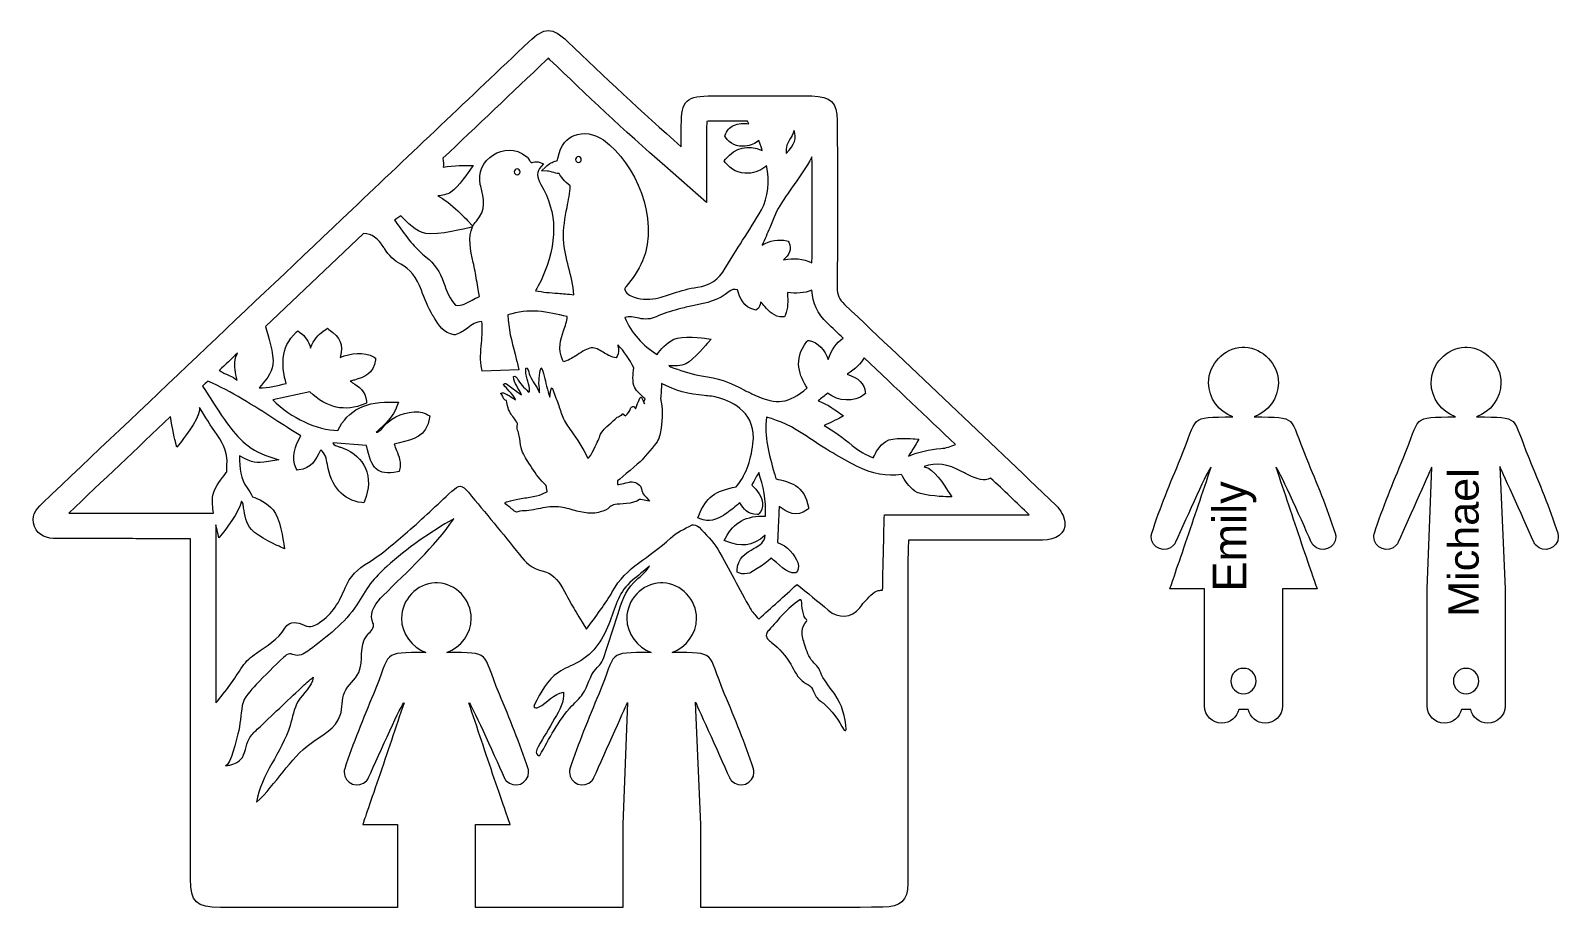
# Model space of a CAD drawing. Header units: millimetres. Extents: x 15 to 538, y -193 to -18.
# Drawn here: x 236.6 to 538, y -193.2 to -20.4 of the extents above; entities that cross this region are included whole.
import ezdxf

# ---------------------------------------------------------------- set-up
doc = ezdxf.new("R2010")
doc.units = ezdxf.units.MM
doc.header["$MEASUREMENT"] = 0
for name, color, linetype in [('engraving', 7, 'Continuous'), ('Layer 2', 7, 'Continuous'), ('Layer 3', 7, 'Continuous')]:
    doc.layers.add(name, color=color, linetype=linetype)

msp = doc.modelspace()

# ---------------------------------------------------------------- linework, layer by layer
at = {"layer": 'Layer 2', "lineweight": 0}
for points, knots in [([(440.61, -117.35), (440.5, -116.17), (439.75, -114.82), (438.85, -113.96), (424.99, -100.71), (411.07, -87.52), (397.12, -74.36), (396.1, -73.39), (395.68, -72.44), (395.69, -71.07), (395.74, -60.08), (395.72, -49.08), (395.7, -38.09), (395.7, -34.6), (394.34, -33.27), (390.7, -33.26), (387.33, -33.24), (383.95, -33.24), (380.58, -33.24), (377.96, -33.24), (375.33, -33.24), (372.71, -33.24), (372.21, -33.24), (371.71, -33.24), (371.22, -33.24), (371.21, -33.24), (371.2, -33.24), (371.2, -33.24), (365.84, -33.24), (364.95, -34.08), (364.93, -39.11), (364.93, -40.49), (364.93, -41.87), (364.93, -43.25), (357.06, -36.39), (349.75, -29.46), (342.47, -22.5), (340.98, -21.08), (339.85, -20.36), (338.71, -20.36), (337.56, -20.36), (336.4, -21.09), (334.86, -22.56), (323.25, -33.58), (311.62, -44.59), (300, -55.61), (279.61, -74.93), (259.23, -94.26), (238.84, -113.59), (237.51, -114.85), (236.55, -116.21), (237.33, -118.1), (238.13, -120.04), (239.78, -120.5), (241.76, -120.5), (241.78, -120.5), (241.8, -120.5), (241.82, -120.5), (242.77, -120.5), (243.73, -120.49), (244.68, -120.49), (248.3, -120.49), (251.92, -120.52), (255.54, -120.52), (257.13, -120.53), (258.72, -120.53), (260.32, -120.53), (262.85, -120.53), (265.43, -120.53), (268.1, -120.53), (268.1, -121.5), (268.1, -122.12), (268.1, -122.74), (268.11, -144.35), (268.11, -165.97), (268.12, -187.58), (268.12, -192.22), (269.17, -193.21), (274.05, -193.21), (285.68, -193.21), (297.3, -193.21), (308.93, -193.22), (308.93, -193.22), (308.93, -176.85), (308.93, -176.85), (308.93, -176.85), (302.09, -176.85), (302.09, -176.85), (302.09, -176.85), (303.43, -172.94), (305.21, -167.8), (306.9, -162.78), (308.57, -157.83), (310.23, -152.88), (309.85, -152.8), (305.43, -162.75), (303.24, -167.64), (303.14, -167.86), (303, -168.07), (302.84, -168.25), (301.35, -169.95), (298.39, -168.83), (298.42, -166.57), (298.42, -166.33), (298.46, -166.09), (298.53, -165.87), (300.16, -160.88), (302.18, -156.01), (304.2, -151.15), (307.78, -142.57), (305.58, -143.09), (314.54, -142.94), (311.8, -141.98), (309.73, -139.29), (309.73, -136.23), (309.73, -132.55), (312.77, -129.4), (316.37, -129.22), (316.37, -129.22), (316.37, -129.21), (316.37, -129.21), (316.38, -129.21), (316.39, -129.21), (316.41, -129.21), (316.48, -129.2), (316.55, -129.21), (316.62, -129.21), (316.69, -129.21), (316.76, -129.2), (316.83, -129.21), (316.84, -129.21), (316.85, -129.21), (316.86, -129.21), (316.86, -129.21), (316.86, -129.22), (316.86, -129.22), (320.47, -129.4), (323.5, -132.55), (323.5, -136.23), (323.5, -139.29), (321.44, -141.98), (318.69, -142.94), (327.66, -143.09), (325.46, -142.57), (329.03, -151.15), (331.06, -156.01), (333.07, -160.88), (334.7, -165.87), (334.78, -166.09), (334.81, -166.33), (334.81, -166.57), (334.84, -168.83), (331.89, -169.95), (330.4, -168.25), (330.23, -168.07), (330.09, -167.86), (330, -167.64), (327.81, -162.75), (323.38, -152.8), (323, -152.88), (324.67, -157.83), (326.33, -162.78), (328.03, -167.8), (329.81, -172.94), (331.15, -176.85), (331.15, -176.85), (331.15, -176.85), (324.31, -176.85), (324.31, -176.85), (324.31, -176.85), (324.31, -193.22), (324.31, -193.22), (334, -193.22), (343.68, -193.22), (353.37, -193.22), (353.37, -193.22), (353.37, -176.85), (353.37, -176.85), (353.37, -176.85), (354.3, -152.84), (354.3, -152.84), (354.3, -152.84), (349.87, -162.75), (347.68, -167.64), (347.59, -167.86), (347.45, -168.07), (347.28, -168.25), (345.79, -169.95), (342.84, -168.83), (342.87, -166.57), (342.87, -166.33), (342.9, -166.09), (342.97, -165.87), (344.61, -160.88), (346.62, -156.01), (348.65, -151.15), (352.22, -142.57), (350.02, -143.09), (358.99, -142.94), (356.24, -141.98), (354.18, -139.29), (354.18, -136.23), (354.18, -132.55), (357.21, -129.4), (360.82, -129.22), (360.82, -129.22), (360.81, -129.21), (360.81, -129.21), (360.83, -129.21), (360.84, -129.21), (360.85, -129.21), (360.92, -129.2), (360.99, -129.21), (361.06, -129.21), (361.13, -129.21), (361.2, -129.2), (361.27, -129.21), (361.29, -129.21), (361.3, -129.21), (361.31, -129.21), (361.31, -129.21), (361.31, -129.22), (361.31, -129.22), (364.91, -129.4), (367.95, -132.55), (367.95, -136.23), (367.95, -139.29), (365.88, -141.98), (363.14, -142.94), (372.1, -143.09), (369.9, -142.57), (373.48, -151.15), (375.5, -156.01), (377.52, -160.88), (379.15, -165.87), (379.22, -166.09), (379.26, -166.33), (379.26, -166.57), (379.29, -168.83), (376.33, -169.95), (374.84, -168.25), (374.68, -168.07), (374.54, -167.86), (374.44, -167.64), (372.25, -162.75), (367.72, -152.74), (367.72, -152.74), (367.72, -152.74), (368.75, -176.85), (368.75, -176.85), (368.75, -176.85), (368.75, -193.22), (368.75, -193.22), (380.73, -193.22), (392.71, -193.22), (404.69, -193.2), (408.22, -193.2), (409.58, -191.89), (409.63, -188.53), (409.64, -187.96), (409.63, -187.4), (409.63, -186.83), (409.63, -165.53), (409.64, -144.24), (409.65, -122.94), (409.65, -122.28), (409.71, -121.61), (409.75, -120.82), (410.32, -120.82), (410.82, -120.82), (411.29, -120.82), (411.57, -120.82), (411.84, -120.82), (412.11, -120.82), (417.8, -120.82), (423.49, -120.84), (429.19, -120.84), (431.51, -120.84), (433.84, -120.83), (436.17, -120.83), (438.92, -120.82), (440.82, -119.47), (440.61, -117.35)], [0, 0, 0, 0, 1, 1, 1, 2, 2, 2, 3, 3, 3, 4, 4, 4, 5, 5, 5, 6, 6, 6, 7, 7, 7, 8, 8, 8, 9, 9, 9, 10, 10, 10, 11, 11, 11, 12, 12, 12, 13, 13, 13, 14, 14, 14, 15, 15, 15, 16, 16, 16, 17, 17, 17, 18, 18, 18, 19, 19, 19, 20, 20, 20, 21, 21, 21, 22, 22, 22, 23, 23, 23, 24, 24, 24, 25, 25, 25, 26, 26, 26, 27, 27, 27, 28, 28, 28, 29, 29, 29, 30, 30, 30, 31, 31, 31, 32, 32, 32, 33, 33, 33, 34, 34, 34, 35, 35, 35, 36, 36, 36, 37, 37, 37, 38, 38, 38, 39, 39, 39, 40, 40, 40, 41, 41, 41, 42, 42, 42, 43, 43, 43, 44, 44, 44, 45, 45, 45, 46, 46, 46, 47, 47, 47, 48, 48, 48, 49, 49, 49, 50, 50, 50, 51, 51, 51, 52, 52, 52, 53, 53, 53, 54, 54, 54, 55, 55, 55, 56, 56, 56, 57, 57, 57, 58, 58, 58, 59, 59, 59, 60, 60, 60, 61, 61, 61, 62, 62, 62, 63, 63, 63, 64, 64, 64, 65, 65, 65, 66, 66, 66, 67, 67, 67, 68, 68, 68, 69, 69, 69, 70, 70, 70, 71, 71, 71, 72, 72, 72, 73, 73, 73, 74, 74, 74, 75, 75, 75, 76, 76, 76, 77, 77, 77, 78, 78, 78, 79, 79, 79, 80, 80, 80, 81, 81, 81, 82, 82, 82, 83, 83, 83, 84, 84, 84, 85, 85, 85, 86, 86, 86, 87, 87, 87, 88, 88, 88, 89, 89, 89, 90, 90, 90, 91, 91, 91, 92, 92, 92, 93, 93, 93, 94, 94, 94, 94]), ([(322.94, -46.93), (322.8, -46.93), (319.9, -46.89), (317.97, -47.32), (318.01, -46.85), (317.99, -46.24), (317.91, -45.52), (324.63, -39.15), (331.52, -32.62), (338.3, -26.18), (338.45, -26.04), (338.58, -25.92), (338.7, -25.82), (338.79, -25.91), (338.9, -26.01), (339.02, -26.12), (346.08, -32.87), (353.64, -40.04), (361.65, -47.02), (361.65, -47.02), (369.93, -54.23), (369.93, -54.23), (369.93, -54.23), (369.93, -43.25), (369.93, -43.25), (369.93, -43.25), (369.93, -41.94), (369.93, -41.94), (369.93, -41), (369.93, -40.07), (369.93, -39.13), (369.93, -38.79), (369.94, -38.5), (369.95, -38.26), (370.27, -38.25), (370.68, -38.24), (371.2, -38.24), (371.2, -38.24), (371.21, -38.24), (371.21, -38.24), (371.21, -38.24), (372.71, -38.24), (372.71, -38.24), (372.71, -38.24), (376.65, -38.24), (376.65, -38.24), (376.65, -38.24), (377.96, -38.24), (377.96, -38.24), (378.05, -38.41), (378.15, -38.58), (378.25, -38.74), (377.28, -38.58), (376.18, -38.62), (375.25, -39.06), (374.43, -39.44), (373.86, -40.1), (373.58, -40.97), (373.58, -40.97), (373.51, -41.19), (373.51, -41.19), (373.51, -41.19), (373.64, -41.39), (373.64, -41.39), (374.52, -42.7), (375.9, -43.32), (377.55, -43.15), (378.58, -43.04), (379.58, -42.6), (380.21, -42.05), (380.68, -43.09), (380.85, -43.67), (380.9, -43.99), (377.91, -42.81), (375.77, -43.33), (373.63, -45.71), (373.63, -45.71), (373.36, -46.01), (373.36, -46.01), (373.36, -46.01), (373.59, -46.34), (373.59, -46.34), (374.64, -47.8), (376.29, -48.58), (378.13, -48.49), (379.53, -48.42), (380.87, -47.84), (381.75, -46.98), (382.45, -49.88), (382.07, -53.35), (380.74, -55.71), (379.58, -57.76), (378.28, -59.77), (377.03, -61.71), (375.88, -63.49), (374.69, -65.32), (373.61, -67.19), (372.3, -69.46), (370.51, -70.69), (368.11, -70.97), (366.45, -71.16), (364.89, -71.66), (363.38, -72.14), (363.38, -72.14), (362.22, -72.5), (362.22, -72.5), (361.66, -72.68), (361.09, -72.86), (360.52, -73.02), (358.95, -73.48), (357.25, -73.44), (355.63, -72.91), (354.68, -72.6), (353.98, -72.29), (353.74, -71.22), (353.85, -71.08), (353.96, -70.93), (354.08, -70.79), (355.27, -69.26), (356.5, -67.68), (357.29, -65.74), (360.68, -57.4), (355.94, -46.5), (349.57, -41.93), (347.81, -40.67), (345.53, -40.32), (343.76, -41.05), (342.58, -41.53), (341.07, -42.71), (340.58, -45.59), (340.51, -45.98), (340.46, -45.99), (340.02, -46.13), (339.59, -46.27), (338.94, -46.48), (338.18, -47.23), (338.18, -47.23), (337.38, -48.02), (337.38, -48.02), (337.38, -48.02), (338.5, -48.08), (338.5, -48.08), (338.84, -48.1), (339.14, -48.19), (339.48, -48.28), (339.87, -48.39), (340.3, -48.52), (340.82, -48.55), (341.15, -49.11), (341.81, -50.19), (343.03, -50.96), (342.94, -52.36), (342.67, -53.75), (342.39, -55.22), (342, -57.26), (341.59, -59.37), (341.7, -61.57), (341.79, -63.43), (342.25, -65.23), (342.69, -66.98), (343.14, -68.74), (343.6, -70.55), (343.7, -72.45), (342.63, -72.3), (341.58, -72.22), (340.55, -72.15), (339.05, -72.04), (337.61, -71.94), (336.17, -71.64), (336.25, -71.48), (336.33, -71.34), (336.41, -71.19), (336.78, -70.54), (337.13, -69.93), (337.41, -69.29), (340.57, -62.19), (340.51, -56.28), (337.23, -50.72), (336.34, -49.21), (336.35, -48.14), (337.25, -47.16), (337.25, -47.16), (337.73, -46.64), (337.73, -46.64), (337.73, -46.64), (337.08, -46.36), (337.08, -46.36), (336.57, -46.14), (336.08, -46.25), (335.72, -46.33), (335.56, -46.37), (335.4, -46.4), (335.29, -46.4), (335.21, -46.29), (335.08, -46.09), (334.99, -45.95), (334.71, -45.53), (334.58, -45.35), (334.46, -45.24), (332.18, -43.34), (329.56, -43.79), (327.88, -44.84), (325.78, -46.15), (324.74, -48.51), (325.28, -50.71), (325.28, -50.71), (325.37, -51.06), (325.37, -51.06), (325.99, -53.56), (326.53, -55.72), (324.5, -57.93), (324.21, -58.25), (323.98, -58.58), (323.8, -58.94), (323.8, -58.94), (323.3, -58.39), (323.3, -58.39), (322.86, -57.91), (319.33, -54.11), (316.88, -52.94), (317.79, -52.88), (318.72, -52.7), (319.46, -52.23), (320.89, -51.32), (323.25, -47.86), (323.35, -47.71), (323.35, -47.71), (323.87, -46.94), (323.87, -46.94), (323.87, -46.94), (322.94, -46.93), (322.94, -46.93)], [0, 0, 0, 0, 1, 1, 1, 2, 2, 2, 3, 3, 3, 4, 4, 4, 5, 5, 5, 6, 6, 6, 7, 7, 7, 8, 8, 8, 9, 9, 9, 10, 10, 10, 11, 11, 11, 12, 12, 12, 13, 13, 13, 14, 14, 14, 15, 15, 15, 16, 16, 16, 17, 17, 17, 18, 18, 18, 19, 19, 19, 20, 20, 20, 21, 21, 21, 22, 22, 22, 23, 23, 23, 24, 24, 24, 25, 25, 25, 26, 26, 26, 27, 27, 27, 28, 28, 28, 29, 29, 29, 30, 30, 30, 31, 31, 31, 32, 32, 32, 33, 33, 33, 34, 34, 34, 35, 35, 35, 36, 36, 36, 37, 37, 37, 38, 38, 38, 39, 39, 39, 40, 40, 40, 41, 41, 41, 42, 42, 42, 43, 43, 43, 44, 44, 44, 45, 45, 45, 46, 46, 46, 47, 47, 47, 48, 48, 48, 49, 49, 49, 50, 50, 50, 51, 51, 51, 52, 52, 52, 53, 53, 53, 54, 54, 54, 55, 55, 55, 56, 56, 56, 57, 57, 57, 58, 58, 58, 59, 59, 59, 60, 60, 60, 61, 61, 61, 62, 62, 62, 63, 63, 63, 64, 64, 64, 65, 65, 65, 66, 66, 66, 67, 67, 67, 68, 68, 68, 69, 69, 69, 70, 70, 70, 71, 71, 71, 72, 72, 72, 73, 73, 73, 74, 74, 74, 75, 75, 75, 76, 76, 76, 77, 77, 77, 77]), ([(386.6, -41.35), (386.87, -40.91), (387.07, -40.47), (387.19, -40.03), (387.7, -41.74), (387.36, -42.71), (385.64, -44.6), (385.4, -43.47), (385.91, -42.48), (386.6, -41.35)], [0, 0, 0, 0, 1, 1, 1, 2, 2, 2, 3, 3, 3, 3]), ([(333.11, -48.22), (333.11, -48.54), (332.86, -48.79), (332.54, -48.79), (332.22, -48.79), (331.96, -48.54), (331.96, -48.22), (331.96, -47.9), (332.22, -47.64), (332.54, -47.64), (332.86, -47.64), (333.11, -47.9), (333.11, -48.22)], [0, 0, 0, 0, 1, 1, 1, 2, 2, 2, 3, 3, 3, 4, 4, 4, 4]), ([(345.2, -45.79), (345.2, -46.11), (344.94, -46.37), (344.63, -46.37), (344.31, -46.37), (344.05, -46.11), (344.05, -45.79), (344.05, -45.47), (344.31, -45.22), (344.63, -45.22), (344.94, -45.22), (345.2, -45.47), (345.2, -45.79)], [0, 0, 0, 0, 1, 1, 1, 2, 2, 2, 3, 3, 3, 4, 4, 4, 4]), ([(384.67, -54.37), (385.26, -53.47), (385.95, -52.5), (386.68, -51.46), (388.06, -49.5), (389.59, -47.33), (390.71, -45.24), (390.72, -52.14), (390.73, -59.16), (390.71, -66.14), (388.98, -65.32), (387.11, -65.12), (385.12, -65.54), (386.14, -64.62), (386.8, -63.51), (386.13, -62.08), (386.13, -62.08), (386.02, -61.85), (386.02, -61.85), (386.02, -61.85), (385.77, -61.8), (385.77, -61.8), (384.07, -61.47), (382.46, -61.75), (380.87, -62.64), (381.42, -61.54), (381.89, -60.38), (382.36, -59.23), (383.08, -57.45), (383.76, -55.77), (384.67, -54.37)], [0, 0, 0, 0, 1, 1, 1, 2, 2, 2, 3, 3, 3, 4, 4, 4, 5, 5, 5, 6, 6, 6, 7, 7, 7, 8, 8, 8, 9, 9, 9, 10, 10, 10, 10]), ([(309.18, -57.15), (309.32, -57.04), (309.46, -56.94), (309.59, -56.84), (309.59, -56.84), (309.63, -56.89), (309.63, -56.89), (310.87, -58.2), (312.56, -59.99), (314.5, -60.37), (316.87, -60.83), (322.81, -59.28), (323.06, -59.22), (323.06, -59.22), (323.76, -59.03), (323.76, -59.03), (322.78, -61.07), (323.36, -63.7), (323.88, -66.06), (324.01, -66.66), (324.13, -67.23), (324.23, -67.77), (324.45, -68.97), (324.65, -70.16), (324.86, -71.43), (324.93, -71.88), (325.01, -72.34), (325.09, -72.81), (324.58, -73.01), (324.11, -73.27), (323.65, -73.53), (322.62, -74.09), (321.65, -74.63), (320.38, -74.52), (319.27, -73.29), (318.64, -71.8), (318.03, -69.96), (317.38, -67.96), (316.18, -66.25), (314.58, -65), (313.62, -64.25), (312.73, -63.4), (311.94, -62.48), (311.01, -61.39), (310.17, -60.23), (309.29, -59.01), (308.99, -58.59), (308.69, -58.17), (308.37, -57.74), (308.65, -57.54), (308.92, -57.34), (309.18, -57.15)], [0, 0, 0, 0, 1, 1, 1, 2, 2, 2, 3, 3, 3, 4, 4, 4, 5, 5, 5, 6, 6, 6, 7, 7, 7, 8, 8, 8, 9, 9, 9, 10, 10, 10, 11, 11, 11, 12, 12, 12, 13, 13, 13, 14, 14, 14, 15, 15, 15, 16, 16, 16, 17, 17, 17, 17]), ([(429.19, -115.84), (425.76, -115.84), (422.34, -115.83), (418.91, -115.83), (416.65, -115.83), (414.38, -115.82), (412.11, -115.82), (412.11, -115.82), (411.29, -115.82), (411.29, -115.82), (411.29, -115.82), (410.6, -115.82), (410.6, -115.82), (410.6, -115.82), (409.75, -115.82), (409.75, -115.82), (409.75, -115.82), (404.99, -115.82), (404.99, -115.82), (404.99, -115.82), (404.65, -128.09), (404.65, -130.67), (404.36, -130.69), (404.07, -130.73), (403.79, -130.77), (402.76, -130.94), (401.9, -132.25), (401.01, -133.07), (400.66, -133.39), (400.43, -133.82), (400.13, -134.18), (398.51, -136.17), (395.86, -136.32), (393.93, -134.65), (391.88, -132.88), (389.77, -131.19), (387.78, -129.54), (385.16, -131.9), (382.73, -134.1), (380.19, -136.4), (379.42, -135.45), (378.89, -134.96), (378.56, -134.36), (376.4, -130.45), (374.39, -126.47), (372.12, -122.63), (371.16, -121.02), (369.73, -119.66), (368.44, -118.27), (368.14, -117.94), (367.36, -117.67), (367.04, -117.83), (365.56, -118.6), (363.95, -119.31), (362.77, -120.44), (358.57, -124.46), (354.09, -125.93), (351.32, -130.99), (350.03, -133.36), (348, -135.91), (346.2, -138.36), (343.84, -134.38), (343.45, -133.94), (341.53, -130.33), (340.57, -128.54), (339.4, -127.31), (337.43, -126.86), (335.5, -126.42), (334.19, -125.22), (332.98, -123.67), (329.73, -119.5), (326.31, -115.46), (322.93, -111.39), (321.64, -109.83), (321.15, -109.81), (319.64, -111.19), (316.73, -113.84), (313.91, -116.59), (310.93, -119.17), (308.46, -121.31), (305.97, -123.5), (303.21, -125.22), (301.12, -126.52), (299.53, -127.95), (298.6, -130.24), (297.51, -132.92), (296.15, -135.43), (293.56, -137.07), (292.57, -137.69), (291.84, -138.18), (290.56, -137.57), (289.31, -136.97), (287.66, -136.63), (286.74, -138.16), (285.37, -140.45), (283.16, -141.64), (281.1, -143.09), (280.07, -143.81), (279.02, -144.68), (278.36, -145.73), (276.78, -148.26), (275.02, -150.64), (273.11, -152.89), (273.11, -152.89), (273.11, -144.35), (273.11, -144.35), (273.11, -144.35), (273.1, -117.79), (273.1, -117.79), (273.29, -118.66), (273.46, -119.3), (273.47, -119.37), (273.47, -119.37), (273.72, -120.34), (273.72, -120.34), (273.72, -120.34), (274.35, -119.56), (274.35, -119.56), (274.71, -119.11), (277.82, -115.19), (278.14, -113.16), (278.24, -113.29), (278.33, -113.42), (278.43, -113.55), (278.48, -113.8), (278.53, -114.1), (278.58, -114.42), (278.79, -115.76), (279.09, -117.6), (280.13, -118.75), (281.38, -120.14), (285.64, -122.07), (285.82, -122.15), (285.82, -122.15), (286.65, -122.53), (286.65, -122.53), (286.65, -122.53), (286.52, -121.62), (286.52, -121.62), (286.44, -121.08), (285.71, -116.27), (284.44, -114.87), (283.18, -113.46), (281.53, -112.67), (280.33, -112.26), (279.94, -111.55), (279.61, -111.01), (279.27, -110.52), (278, -108.68), (277.73, -106.71), (277.8, -104.21), (280.55, -105.69), (280.84, -105.69), (283.46, -105.29), (283.46, -105.29), (285.56, -104.97), (285.56, -104.97), (285.56, -104.97), (283.53, -104.32), (283.53, -104.32), (279.31, -102.97), (277.07, -100.21), (274.78, -97.01), (273.28, -94.91), (271.93, -92.75), (270.5, -90.46), (270.85, -90.13), (271.2, -89.8), (271.55, -89.46), (276.24, -91.54), (280.55, -94.31), (284.73, -97.01), (286.4, -98.09), (288.12, -99.2), (289.85, -100.26), (289.85, -100.26), (289.82, -100.32), (289.82, -100.32), (288.84, -102.26), (287.83, -104.27), (288.97, -106.71), (288.97, -106.71), (289.12, -107.04), (289.12, -107.04), (289.12, -107.04), (289.48, -106.99), (289.48, -106.99), (291.95, -106.7), (292.88, -104.86), (293.7, -103.24), (293.74, -103.16), (293.77, -103.09), (293.81, -103.01), (294.69, -103.76), (294.91, -104.71), (295.1, -105.91), (295.78, -110.22), (298.2, -112.9), (301.89, -113.43), (301.89, -113.43), (302.28, -113.49), (302.28, -113.49), (302.28, -113.49), (302.43, -113.12), (302.43, -113.12), (303.38, -110.76), (303.45, -108.53), (302.65, -106.66), (301.88, -104.89), (300.36, -103.51), (298.23, -102.68), (298.01, -102.59), (297.78, -102.53), (297.56, -102.47), (296.86, -102.27), (296.42, -102.11), (296.21, -101.63), (296.21, -101.63), (302.8, -102.16), (302.8, -102.16), (303.85, -106.81), (304.85, -108.06), (308.95, -107.35), (308.95, -107.35), (309.27, -107.29), (309.27, -107.29), (309.27, -107.29), (309.35, -106.98), (309.35, -106.98), (309.73, -105.54), (309.21, -104.27), (308.75, -103.14), (308.58, -102.72), (308.41, -102.31), (308.29, -101.91), (308.65, -101.81), (309.01, -101.73), (309.36, -101.64), (312.01, -101.01), (314.74, -100.36), (315.26, -96.67), (315.26, -96.67), (315.31, -96.34), (315.31, -96.34), (315.31, -96.34), (315.02, -96.17), (315.02, -96.17), (313.9, -95.49), (313.01, -95.45), (312.21, -95.51), (309.61, -95.7), (307.44, -96.84), (305.76, -98.91), (305.37, -99.38), (305.09, -99.58), (304.75, -99.53), (304.8, -99.48), (304.85, -99.44), (304.9, -99.39), (306.45, -98), (308.04, -96.57), (308.88, -94.29), (308.88, -94.29), (309.12, -93.65), (309.12, -93.65), (309.12, -93.65), (308.44, -93.62), (308.44, -93.62), (302.74, -93.35), (299.15, -95.12), (297.16, -99.19), (293.03, -99.15), (288.01, -96.78), (284.33, -93.16), (284.33, -93.16), (291.67, -91.56), (291.67, -91.56), (294.98, -94.81), (298.53, -95.58), (302.51, -93.94), (302.51, -93.94), (302.85, -93.8), (302.85, -93.8), (302.85, -93.8), (302.81, -93.43), (302.81, -93.43), (302.63, -91.44), (301.27, -90.56), (300.07, -89.78), (299.92, -89.68), (299.78, -89.59), (299.63, -89.5), (299.9, -89.41), (300.17, -89.33), (300.44, -89.25), (302.25, -88.7), (304.3, -88.09), (304.59, -85.24), (304.59, -85.24), (304.63, -84.92), (304.63, -84.92), (304.63, -84.92), (304.35, -84.75), (304.35, -84.75), (302.26, -83.53), (299.75, -84.03), (297.61, -84.78), (298.25, -82.13), (297.74, -81.03), (295.4, -79.27), (295.4, -79.27), (295.1, -79.04), (295.1, -79.04), (295.1, -79.04), (294.77, -79.29), (294.77, -79.29), (293.45, -80.24), (292.79, -80.72), (292.06, -82.34), (291.97, -82.55), (291.88, -82.75), (291.8, -82.94), (291.3, -81.5), (290.93, -80.8), (289.62, -79.79), (289.62, -79.79), (289.29, -79.53), (289.29, -79.53), (289.29, -79.53), (288.98, -79.82), (288.98, -79.82), (285.63, -82.9), (286.15, -86.96), (286.96, -89.92), (285.31, -90.41), (283.46, -90.84), (281.66, -90.76), (282.78, -89.53), (284.15, -87.93), (284.37, -86.2), (284.6, -84.31), (283.35, -80.19), (282.88, -78.73), (282.88, -78.73), (302.23, -60.38), (302.23, -60.38), (303.86, -60.44), (305.1, -61.3), (306.25, -63.12), (306.29, -63.19), (306.34, -63.26), (306.38, -63.34), (307.19, -64.69), (308.3, -65.76), (309.61, -66.43), (311.41, -67.35), (312.69, -68.98), (313.65, -71.57), (314.24, -73.15), (314.95, -74.97), (315.94, -76.58), (316.04, -76.73), (316.14, -76.9), (316.24, -77.06), (317.08, -78.46), (318.03, -80.04), (320.14, -80.33), (320.14, -80.33), (320.23, -80.34), (320.23, -80.34), (320.23, -80.34), (320.32, -80.32), (320.32, -80.32), (321.26, -80.1), (322.01, -79.54), (322.74, -79), (323.61, -78.35), (324.44, -77.73), (325.55, -77.73), (325.77, -79.12), (325.64, -80.51), (325.5, -81.98), (325.35, -83.65), (325.18, -85.37), (325.58, -87.12), (325.58, -87.12), (325.67, -87.53), (325.67, -87.53), (325.67, -87.53), (332.89, -87.25), (332.89, -87.25), (332.89, -87.25), (332.75, -86.65), (332.75, -86.65), (332.55, -85.81), (332.33, -84.97), (332.12, -84.15), (331.44, -81.56), (330.8, -79.11), (330.72, -76.43), (334.72, -74.98), (338.63, -75.84), (342.41, -76.75), (342.36, -77.69), (342.05, -78.59), (341.72, -79.54), (341.12, -81.31), (340.5, -83.13), (341.5, -85.28), (341.5, -85.28), (341.69, -85.68), (341.69, -85.68), (341.69, -85.68), (342.11, -85.54), (342.11, -85.54), (342.84, -85.29), (343.61, -84.79), (344.42, -84.27), (345.4, -83.64), (346.41, -82.99), (347.16, -82.92), (348.01, -82.84), (348.72, -83.28), (349.54, -83.79), (350.2, -84.2), (350.89, -84.63), (351.72, -84.81), (351.72, -84.81), (352.08, -84.88), (352.08, -84.88), (352.08, -84.88), (352.26, -84.56), (352.26, -84.56), (352.65, -83.87), (352.54, -83.26), (352.45, -82.72), (352.42, -82.58), (352.4, -82.45), (352.39, -82.32), (353.74, -83.6), (354.65, -85.15), (355.58, -86.87), (355.4, -88.04), (355.17, -89.62), (355.77, -90.77), (356.1, -91.42), (356.96, -92.26), (357.8, -92.99), (357.64, -93.39), (357.56, -93.77), (357.64, -93.94), (357.47, -93.57), (357.31, -93.19), (357.14, -92.82), (357.11, -92.74), (357.07, -92.66), (356.99, -92.62), (356.81, -92.53), (356.11, -94.28), (355.91, -94.96), (355.82, -94.71), (355.69, -94.43), (355.38, -94.47), (355.17, -94.49), (355, -94.65), (354.93, -94.85), (354.73, -95.42), (354.38, -95.93), (353.92, -96.31), (353.92, -96.31), (353.3, -95.85), (353.3, -95.85), (353.55, -96.04), (352.41, -96.55), (352.29, -96.6), (352.15, -96.66), (350.01, -98.62), (349.72, -98.92), (349.53, -99.12), (348.94, -99.96), (348.88, -100.23), (348.78, -100.67), (348.57, -101.08), (348.36, -101.49), (348.02, -102.15), (346.68, -105.22), (346.4, -104.56), (345.57, -102.62), (344.39, -100.93), (343.17, -99.24), (342.57, -98.39), (341.93, -97.54), (341.54, -96.55), (341.21, -95.69), (340.93, -94.82), (340.62, -93.96), (340.25, -92.95), (339.87, -91.94), (339.49, -90.94), (339.47, -90.87), (339.37, -90.83), (339.31, -90.78), (339.22, -90.87), (339, -92.08), (339, -92.61), (338.84, -92.34), (338.2, -89.94), (338.02, -88.99), (337.89, -88.31), (337.64, -87.65), (337.43, -86.98), (337.4, -86.91), (337.3, -86.87), (337.28, -86.86), (337.06, -87.07), (336.79, -89.55), (336.84, -89.97), (336.89, -90.39), (337, -91.46), (336.95, -91.78), (336.58, -91.08), (336.37, -90.48), (335.99, -90.03), (335.57, -89.52), (335.34, -88.92), (335.07, -88.35), (334.87, -87.92), (334.86, -87.38), (334.46, -86.91), (334.39, -86.82), (334.25, -86.87), (334.24, -86.99), (334.24, -87.37), (334.22, -87.66), (334.26, -87.95), (334.3, -88.33), (334.39, -88.72), (334.52, -89.07), (334.92, -90.14), (335.22, -92.09), (334.72, -91.56), (333.94, -90.72), (333.06, -89.97), (332.53, -88.9), (332.43, -88.72), (332.27, -88.39), (331.84, -88.56), (331.93, -89.95), (332.89, -90.94), (333.42, -92.16), (333.08, -91.99), (332.8, -91.76), (332.51, -91.54), (331.82, -91.03), (331.13, -90.52), (330.44, -90.01), (330.24, -89.87), (330.03, -89.86), (329.81, -90.13), (329.92, -90.26), (330.01, -90.39), (330.12, -90.5), (330.65, -91.06), (332.16, -92.66), (332.2, -93.13), (331.53, -92.71), (330.96, -92.31), (330.35, -92.01), (330.04, -91.87), (329.68, -91.58), (329.25, -91.9), (329.84, -92.21), (329.67, -93.16), (330.45, -93.31), (330.51, -94.27), (330.87, -95.19), (331.34, -96.01), (331.64, -96.53), (332.66, -97.43), (332.61, -98.05), (332.57, -98.52), (332.48, -98.7), (332.63, -99.14), (332.76, -99.52), (332.9, -99.86), (332.97, -100.26), (333.12, -101.05), (333.14, -101.86), (333.34, -102.64), (333.61, -103.75), (334.24, -104.72), (334.85, -105.66), (335.65, -106.88), (336.45, -108.11), (337.42, -109.19), (337.77, -109.59), (338.19, -109.82), (338.32, -110.34), (338.34, -110.41), (338.47, -111.27), (338.45, -111.27), (337.72, -111.55), (337.15, -111.93), (336.38, -112.08), (335.48, -112.25), (334.59, -112.42), (333.69, -112.56), (331.89, -112.84), (330.1, -113.28), (330.12, -113.47), (330.14, -113.68), (331.27, -114.41), (331.28, -114.51), (331.49, -114.67), (331.67, -114.81), (331.84, -114.94), (331.75, -115.07), (332.45, -115.39), (332.69, -115.24), (333.16, -114.94), (333.84, -115.07), (334.36, -115.03), (335.01, -114.98), (335.64, -114.87), (336.27, -114.74), (337.47, -114.51), (338.67, -114.22), (339.89, -114.22), (341.02, -114.22), (342.13, -114.47), (343.21, -114.79), (344.21, -115.09), (345.11, -115.29), (346.14, -115.44), (347.06, -115.58), (348.03, -115.58), (348.94, -115.25), (349.6, -115.01), (350.32, -114.85), (350.84, -114.28), (351.11, -113.98), (351.46, -113.89), (351.85, -113.8), (352.76, -113.58), (355.43, -113.82), (356.65, -112.78), (356.74, -112.77), (358.4, -113.1), (358.67, -113.14), (358.23, -112.5), (357.71, -112.18), (357.35, -111.6), (357.2, -111.36), (357.14, -110.73), (357.02, -110.48), (356.66, -109.71), (355.8, -109.27), (354.86, -109.35), (354.45, -109.39), (352.72, -109.93), (352.37, -109.84), (352.37, -109.84), (352.37, -109.11), (352.37, -109.11), (353.18, -108.42), (356.47, -105.78), (357.19, -104.99), (357.73, -104.39), (359.76, -102.06), (360.15, -101.43), (360.65, -100.64), (360.83, -99.69), (360.95, -98.75), (361.21, -96.81), (361.27, -94.79), (360.82, -92.9), (360.92, -92.04), (361.02, -90.92), (360.99, -89.95), (363.67, -91.3), (366.52, -92.1), (369.47, -92.31), (370.36, -92.38), (371.4, -92.48), (372.36, -92.77), (375.19, -93.6), (379.82, -95.88), (379.07, -101.81), (378.61, -105.46), (377.55, -108.17), (375.76, -110.32), (371.53, -111.07), (369.86, -112.36), (368.36, -115.96), (368.36, -115.96), (368.18, -116.41), (368.18, -116.41), (368.18, -116.41), (368.62, -116.61), (368.62, -116.61), (370.37, -117.4), (371.93, -116.71), (373.23, -115.93), (374.16, -115.37), (375, -114.66), (375.82, -113.98), (376.04, -113.8), (376.25, -113.62), (376.47, -113.44), (377.16, -114.56), (378.05, -115.84), (379.92, -115.76), (379.92, -115.76), (380.11, -115.75), (380.11, -115.75), (380.11, -115.75), (380.25, -115.62), (380.25, -115.62), (380.77, -115.09), (381.01, -114.38), (380.94, -113.56), (380.83, -112.33), (380.01, -110.97), (378.82, -110.01), (379.04, -109.58), (379.35, -109.03), (379.65, -108.48), (379.83, -108.14), (380.03, -107.79), (380.2, -107.47), (381.07, -110.07), (381.74, -112.9), (381.51, -116.09), (377.83, -115.9), (375.19, -117.35), (373.64, -120.4), (373.64, -120.4), (373.38, -120.9), (373.38, -120.9), (373.38, -120.9), (373.91, -121.1), (373.91, -121.1), (376.62, -122.08), (378.89, -122.2), (381.5, -119.86), (381.34, -121.26), (380.39, -121.81), (379.6, -122.26), (379.6, -122.26), (379.31, -122.43), (379.31, -122.43), (377.73, -123.34), (375.93, -124.37), (375.95, -126.79), (375.95, -126.79), (375.95, -127.11), (375.95, -127.11), (375.95, -127.11), (376.25, -127.24), (376.25, -127.24), (377.08, -127.62), (377.82, -127.44), (378.42, -127.31), (378.64, -127.25), (382.76, -124.68), (382.64, -124.3), (383.86, -125.37), (385.93, -127.51), (387.35, -127.29), (387.35, -127.29), (387.53, -127.26), (387.53, -127.26), (387.53, -127.26), (387.65, -127.13), (387.65, -127.13), (387.93, -126.82), (388.21, -126.24), (387.9, -125.24), (387.43, -123.75), (385.77, -121.9), (383.92, -121.3), (383.96, -120.19), (384.02, -118.79), (384.09, -117.41), (384.14, -116.27), (384.19, -115.15), (384.22, -114.19), (385.8, -115.3), (387.59, -116.48), (389.8, -114.81), (389.8, -114.81), (390.03, -114.64), (390.03, -114.64), (390.03, -114.64), (389.99, -114.35), (389.99, -114.35), (389.44, -109.99), (385.92, -109.18), (383.61, -108.76), (383.5, -108.36), (383.38, -107.97), (383.27, -107.58), (382.21, -103.87), (381.2, -100.37), (381.76, -96.59), (384.38, -97.27), (386.94, -98.48), (389.58, -100.28), (393.32, -102.82), (396.47, -104.71), (399.5, -106.22), (402.58, -107.76), (405.55, -108.31), (408.33, -107.88), (408.43, -108.02), (408.54, -108.19), (408.65, -108.37), (409.3, -109.4), (410.19, -110.81), (411.46, -111.4), (412.99, -112.13), (417.17, -112.27), (417.35, -112.28), (417.35, -112.28), (418.28, -112.3), (418.28, -112.3), (418.28, -112.3), (417.79, -111.51), (417.79, -111.51), (417.54, -111.1), (415.24, -107.4), (413.69, -106.66), (413.42, -106.54), (413.14, -106.42), (412.84, -106.33), (415.16, -105.47), (417.51, -105.79), (420.33, -107.32), (420.87, -107.61), (421.6, -107.99), (422.36, -108.32), (423.21, -108.7), (424.62, -109.31), (425.95, -108.57), (428.55, -111.03), (431.08, -113.45), (433.57, -115.83), (432.11, -115.84), (430.65, -115.84), (429.19, -115.84)], [0, 0, 0, 0, 1, 1, 1, 2, 2, 2, 3, 3, 3, 4, 4, 4, 5, 5, 5, 6, 6, 6, 7, 7, 7, 8, 8, 8, 9, 9, 9, 10, 10, 10, 11, 11, 11, 12, 12, 12, 13, 13, 13, 14, 14, 14, 15, 15, 15, 16, 16, 16, 17, 17, 17, 18, 18, 18, 19, 19, 19, 20, 20, 20, 21, 21, 21, 22, 22, 22, 23, 23, 23, 24, 24, 24, 25, 25, 25, 26, 26, 26, 27, 27, 27, 28, 28, 28, 29, 29, 29, 30, 30, 30, 31, 31, 31, 32, 32, 32, 33, 33, 33, 34, 34, 34, 35, 35, 35, 36, 36, 36, 37, 37, 37, 38, 38, 38, 39, 39, 39, 40, 40, 40, 41, 41, 41, 42, 42, 42, 43, 43, 43, 44, 44, 44, 45, 45, 45, 46, 46, 46, 47, 47, 47, 48, 48, 48, 49, 49, 49, 50, 50, 50, 51, 51, 51, 52, 52, 52, 53, 53, 53, 54, 54, 54, 55, 55, 55, 56, 56, 56, 57, 57, 57, 58, 58, 58, 59, 59, 59, 60, 60, 60, 61, 61, 61, 62, 62, 62, 63, 63, 63, 64, 64, 64, 65, 65, 65, 66, 66, 66, 67, 67, 67, 68, 68, 68, 69, 69, 69, 70, 70, 70, 71, 71, 71, 72, 72, 72, 73, 73, 73, 74, 74, 74, 75, 75, 75, 76, 76, 76, 77, 77, 77, 78, 78, 78, 79, 79, 79, 80, 80, 80, 81, 81, 81, 82, 82, 82, 83, 83, 83, 84, 84, 84, 85, 85, 85, 86, 86, 86, 87, 87, 87, 88, 88, 88, 89, 89, 89, 90, 90, 90, 91, 91, 91, 92, 92, 92, 93, 93, 93, 94, 94, 94, 95, 95, 95, 96, 96, 96, 97, 97, 97, 98, 98, 98, 99, 99, 99, 100, 100, 100, 101, 101, 101, 102, 102, 102, 103, 103, 103, 104, 104, 104, 105, 105, 105, 106, 106, 106, 107, 107, 107, 108, 108, 108, 109, 109, 109, 110, 110, 110, 111, 111, 111, 112, 112, 112, 113, 113, 113, 114, 114, 114, 115, 115, 115, 116, 116, 116, 117, 117, 117, 118, 118, 118, 119, 119, 119, 120, 120, 120, 121, 121, 121, 122, 122, 122, 123, 123, 123, 124, 124, 124, 125, 125, 125, 126, 126, 126, 127, 127, 127, 128, 128, 128, 129, 129, 129, 130, 130, 130, 131, 131, 131, 132, 132, 132, 133, 133, 133, 134, 134, 134, 135, 135, 135, 136, 136, 136, 137, 137, 137, 138, 138, 138, 139, 139, 139, 140, 140, 140, 141, 141, 141, 142, 142, 142, 143, 143, 143, 144, 144, 144, 145, 145, 145, 146, 146, 146, 147, 147, 147, 148, 148, 148, 149, 149, 149, 150, 150, 150, 151, 151, 151, 152, 152, 152, 153, 153, 153, 154, 154, 154, 155, 155, 155, 156, 156, 156, 157, 157, 157, 158, 158, 158, 159, 159, 159, 160, 160, 160, 161, 161, 161, 162, 162, 162, 163, 163, 163, 164, 164, 164, 165, 165, 165, 166, 166, 166, 167, 167, 167, 168, 168, 168, 169, 169, 169, 170, 170, 170, 171, 171, 171, 172, 172, 172, 173, 173, 173, 174, 174, 174, 175, 175, 175, 176, 176, 176, 177, 177, 177, 178, 178, 178, 179, 179, 179, 180, 180, 180, 181, 181, 181, 182, 182, 182, 183, 183, 183, 184, 184, 184, 185, 185, 185, 186, 186, 186, 187, 187, 187, 188, 188, 188, 189, 189, 189, 190, 190, 190, 191, 191, 191, 192, 192, 192, 193, 193, 193, 194, 194, 194, 195, 195, 195, 196, 196, 196, 197, 197, 197, 198, 198, 198, 199, 199, 199, 200, 200, 200, 201, 201, 201, 202, 202, 202, 203, 203, 203, 204, 204, 204, 205, 205, 205, 206, 206, 206, 207, 207, 207, 208, 208, 208, 209, 209, 209, 210, 210, 210, 211, 211, 211, 212, 212, 212, 213, 213, 213, 214, 214, 214, 215, 215, 215, 216, 216, 216, 217, 217, 217, 218, 218, 218, 219, 219, 219, 220, 220, 220, 221, 221, 221, 222, 222, 222, 223, 223, 223, 224, 224, 224, 225, 225, 225, 226, 226, 226, 227, 227, 227, 228, 228, 228, 229, 229, 229, 230, 230, 230, 231, 231, 231, 232, 232, 232, 233, 233, 233, 234, 234, 234, 235, 235, 235, 236, 236, 236, 237, 237, 237, 238, 238, 238, 239, 239, 239, 240, 240, 240, 241, 241, 241, 242, 242, 242, 243, 243, 243, 244, 244, 244, 245, 245, 245, 246, 246, 246, 247, 247, 247, 248, 248, 248, 249, 249, 249, 250, 250, 250, 251, 251, 251, 252, 252, 252, 253, 253, 253, 254, 254, 254, 255, 255, 255, 256, 256, 256, 257, 257, 257, 258, 258, 258, 259, 259, 259, 260, 260, 260, 261, 261, 261, 262, 262, 262, 263, 263, 263, 264, 264, 264, 265, 265, 265, 266, 266, 266, 267, 267, 267, 268, 268, 268, 269, 269, 269, 270, 270, 270, 271, 271, 271, 272, 272, 272, 273, 273, 273, 274, 274, 274, 275, 275, 275, 276, 276, 276, 277, 277, 277, 278, 278, 278, 279, 279, 279, 280, 280, 280, 281, 281, 281, 282, 282, 282, 283, 283, 283, 283]), ([(393.69, -77.99), (394.76, -79), (395.82, -80), (396.87, -80.99), (395.37, -81.97), (394.62, -83.35), (393.9, -85.19), (393.26, -83.45), (391.93, -81.69), (390.17, -81.49), (390.17, -81.49), (389.89, -81.46), (389.89, -81.46), (389.89, -81.46), (389.72, -81.68), (389.72, -81.68), (386.87, -85.26), (388.29, -88.55), (389.79, -90.82), (386, -93.93), (383.81, -94.21), (379.46, -92.24), (379.46, -92.24), (379.38, -92.2), (379.38, -92.2), (378.71, -91.9), (378.01, -91.58), (377.37, -91.22), (374.82, -89.78), (372.05, -88.86), (368.91, -88.4), (367.05, -88.12), (365.31, -87.53), (363.47, -86.89), (363.47, -86.89), (363.15, -86.79), (363.15, -86.79), (362.89, -86.7), (362.67, -86.57), (362.47, -86.41), (363.57, -86.51), (364.84, -86.53), (365.85, -86.03), (367.38, -85.27), (370.1, -82.01), (370.21, -81.87), (370.21, -81.87), (370.79, -81.17), (370.79, -81.17), (370.79, -81.17), (369.89, -81.05), (369.89, -81.05), (369.4, -80.99), (365.01, -80.45), (363.46, -81.22), (361.92, -81.98), (360.83, -83.24), (360.17, -84.19), (357.34, -82.52), (355.08, -79.96), (353.77, -76.93), (354.66, -76.67), (355.56, -76.8), (356.61, -77.07), (357.75, -77.37), (358.95, -77.26), (359.97, -76.78), (361.33, -76.13), (362.78, -75.73), (364.31, -75.3), (364.31, -75.3), (364.82, -75.16), (364.82, -75.16), (365.68, -74.92), (366.57, -74.74), (367.44, -74.56), (369.84, -74.08), (372.32, -73.57), (374.39, -71.79), (374.75, -71.48), (375.35, -71.26), (376.02, -71.48), (376.5, -73.06), (377.16, -74.92), (379.43, -75.44), (379.43, -75.44), (379.63, -75.48), (379.63, -75.48), (379.63, -75.48), (379.8, -75.38), (379.8, -75.38), (380.38, -75.03), (380.49, -74.44), (380.56, -74.01), (380.57, -73.98), (380.57, -73.94), (380.58, -73.91), (380.87, -74.17), (381.14, -74.47), (381.41, -74.78), (382.26, -75.74), (383.22, -76.82), (384.96, -76.82), (384.96, -76.82), (385.3, -76.82), (385.3, -76.82), (385.3, -76.82), (385.42, -76.51), (385.42, -76.51), (386.03, -75.03), (385.95, -73.62), (385.88, -72.26), (385.88, -72.18), (385.87, -72.1), (385.87, -72.03), (387.53, -72.18), (389.2, -72.16), (390.7, -71.57), (390.81, -74.09), (391.79, -76.2), (393.69, -77.99)], [0, 0, 0, 0, 1, 1, 1, 2, 2, 2, 3, 3, 3, 4, 4, 4, 5, 5, 5, 6, 6, 6, 7, 7, 7, 8, 8, 8, 9, 9, 9, 10, 10, 10, 11, 11, 11, 12, 12, 12, 13, 13, 13, 14, 14, 14, 15, 15, 15, 16, 16, 16, 17, 17, 17, 18, 18, 18, 19, 19, 19, 20, 20, 20, 21, 21, 21, 22, 22, 22, 23, 23, 23, 24, 24, 24, 25, 25, 25, 26, 26, 26, 27, 27, 27, 28, 28, 28, 29, 29, 29, 30, 30, 30, 31, 31, 31, 32, 32, 32, 33, 33, 33, 34, 34, 34, 35, 35, 35, 36, 36, 36, 37, 37, 37, 38, 38, 38, 39, 39, 39, 40, 40, 40, 40]), ([(277.38, -83.94), (277.14, -84.43), (276.97, -84.89), (276.92, -85.27), (276.77, -86.54), (276.89, -87.88), (277.28, -89.27), (277.16, -89.19), (277.04, -89.11), (276.93, -89.02), (276.47, -88.67), (275.96, -88.45), (275.46, -88.23), (275.11, -88.08), (274.78, -87.93), (274.48, -87.75), (274.25, -87.61), (274.01, -87.48), (273.78, -87.35), (274.98, -86.21), (276.18, -85.08), (277.38, -83.94)], [0, 0, 0, 0, 1, 1, 1, 2, 2, 2, 3, 3, 3, 4, 4, 4, 5, 5, 5, 6, 6, 6, 7, 7, 7, 7]), ([(401.21, -91.67), (401.05, -89.97), (399.95, -88.85), (397.66, -88.1), (399.29, -87.04), (400.39, -85.97), (400.99, -84.88), (407.4, -90.94), (413.35, -96.59), (418.99, -101.94), (418.13, -102.36), (417.18, -102.68), (416.13, -102.76), (413.9, -102.94), (411.75, -103.44), (409.76, -104.24), (409.75, -104.24), (409.73, -104.25), (409.72, -104.25), (410.59, -103.05), (411.36, -101.66), (411.41, -101.58), (411.41, -101.58), (411.79, -100.9), (411.79, -100.9), (411.79, -100.9), (411.01, -100.84), (411.01, -100.84), (410.56, -100.8), (406.56, -100.5), (405.3, -101.34), (404.02, -102.19), (403.26, -103.52), (402.85, -104.49), (402.84, -104.52), (402.83, -104.54), (402.82, -104.57), (401.4, -104.1), (400, -103.28), (398.64, -102.13), (396.81, -100.59), (394.99, -99.29), (393.09, -98.19), (394.55, -97.64), (396.16, -96.76), (396.24, -96.71), (396.24, -96.71), (396.92, -96.34), (396.92, -96.34), (396.92, -96.34), (396.3, -95.87), (396.3, -95.87), (395.99, -95.64), (393.55, -93.84), (391.91, -93.37), (392.58, -92.86), (393.2, -92.35), (393.78, -91.83), (395.84, -93.51), (399.12, -93.67), (401.03, -92.1), (401.03, -92.1), (401.24, -91.93), (401.24, -91.93), (401.24, -91.93), (401.21, -91.67), (401.21, -91.67)], [0, 0, 0, 0, 1, 1, 1, 2, 2, 2, 3, 3, 3, 4, 4, 4, 5, 5, 5, 6, 6, 6, 7, 7, 7, 8, 8, 8, 9, 9, 9, 10, 10, 10, 11, 11, 11, 12, 12, 12, 13, 13, 13, 14, 14, 14, 15, 15, 15, 16, 16, 16, 17, 17, 17, 18, 18, 18, 19, 19, 19, 20, 20, 20, 21, 21, 21, 22, 22, 22, 22]), ([(268.1, -115.53), (268.1, -115.53), (264.11, -115.53), (264.11, -115.53), (264.11, -115.53), (260.32, -115.53), (260.32, -115.53), (258.72, -115.53), (257.13, -115.53), (255.55, -115.52), (253.95, -115.52), (252.35, -115.52), (250.75, -115.51), (248.76, -115.5), (246.71, -115.49), (244.68, -115.49), (244.49, -115.49), (244.29, -115.49), (244.1, -115.49), (250.8, -109.14), (257.5, -102.79), (264.19, -96.44), (264.43, -98.64), (265.13, -101.37), (265.17, -101.52), (265.17, -101.52), (265.42, -102.49), (265.42, -102.49), (265.42, -102.49), (266.04, -101.71), (266.04, -101.71), (266.41, -101.26), (269.58, -97.26), (269.85, -95.25), (269.87, -95.07), (269.89, -94.88), (269.9, -94.69), (271, -96.48), (272.13, -98.3), (273.35, -100.04), (274.86, -102.17), (275.46, -104), (275.29, -105.95), (275.25, -106.41), (275.25, -106.88), (275.29, -107.34), (275.14, -107.55), (274.95, -107.79), (274.75, -108.05), (273.87, -109.17), (272.67, -110.71), (272.46, -112.35), (272.35, -113.13), (272.48, -114.33), (272.67, -115.53), (272.67, -115.53), (268.1, -115.53), (268.1, -115.53)], [0, 0, 0, 0, 1, 1, 1, 2, 2, 2, 3, 3, 3, 4, 4, 4, 5, 5, 5, 6, 6, 6, 7, 7, 7, 8, 8, 8, 9, 9, 9, 10, 10, 10, 11, 11, 11, 12, 12, 12, 13, 13, 13, 14, 14, 14, 15, 15, 15, 16, 16, 16, 17, 17, 17, 18, 18, 18, 19, 19, 19, 19]), ([(306.09, -131.76), (304.78, -133.1), (303.38, -134.87), (303.95, -136.65), (304.04, -136.95), (304.19, -137.24), (304.21, -137.55), (304.27, -138.42), (303.4, -139), (302.86, -139.67), (301.27, -141.61), (302.33, -144.63), (301.28, -146.91), (300.6, -148.37), (299.11, -149.35), (298.48, -150.84), (297.87, -152.24), (298.12, -153.88), (297.66, -155.34), (296.83, -157.92), (294.07, -159.25), (291.88, -160.85), (287.61, -163.98), (285, -168.87), (281.15, -172.5), (281.93, -167.04), (286.16, -162.68), (287.74, -157.39), (288.22, -155.76), (288.46, -154.03), (289.35, -152.58), (290.33, -150.97), (292.1, -149.73), (292.32, -147.86), (291.49, -148.45), (290.74, -149.15), (290, -149.86), (287.09, -152.61), (284.18, -155.36), (281.27, -158.11), (280.66, -158.68), (280.05, -159.26), (279.66, -159.99), (278.96, -161.3), (279.02, -163), (278, -164.08), (277.25, -164.88), (276.1, -165.13), (275.02, -165.33), (275.99, -165.15), (277.24, -159.9), (277.47, -159.01), (277.95, -157.15), (277.98, -155.3), (278.32, -153.44), (278.63, -151.71), (279.93, -150.54), (281.09, -149.3), (282.82, -147.44), (284.63, -145.64), (286.5, -143.9), (286.84, -143.59), (287.22, -143.26), (287.68, -143.24), (288.07, -143.22), (288.43, -143.43), (288.82, -143.51), (289.81, -143.72), (290.76, -143.08), (291.57, -142.47), (295.03, -139.87), (298.52, -137.16), (300.93, -133.57), (301.85, -132.21), (302.59, -130.74), (303.57, -129.43), (304.51, -128.18), (305.65, -127.09), (306.81, -126.04), (310.85, -122.43), (315.3, -119.26), (320.03, -116.62), (316.18, -122.32), (310.92, -126.88), (306.09, -131.76)], [0, 0, 0, 0, 1, 1, 1, 2, 2, 2, 3, 3, 3, 4, 4, 4, 5, 5, 5, 6, 6, 6, 7, 7, 7, 8, 8, 8, 9, 9, 9, 10, 10, 10, 11, 11, 11, 12, 12, 12, 13, 13, 13, 14, 14, 14, 15, 15, 15, 16, 16, 16, 17, 17, 17, 18, 18, 18, 19, 19, 19, 20, 20, 20, 21, 21, 21, 22, 22, 22, 23, 23, 23, 24, 24, 24, 25, 25, 25, 26, 26, 26, 27, 27, 27, 28, 28, 28, 28]), ([(355.54, -129.15), (353.89, -130.86), (353.11, -133.2), (352.38, -135.46), (351.51, -138.16), (350.64, -140.85), (349.77, -143.54), (349.58, -144.11), (349.4, -144.68), (349.04, -145.16), (348.77, -145.53), (348.41, -145.82), (348.1, -146.16), (346.82, -147.57), (346.53, -149.62), (345.45, -151.19), (344.87, -152.04), (344.08, -152.73), (343.36, -153.47), (341.98, -154.9), (340.88, -156.58), (339.85, -158.27), (338.85, -159.91), (337.92, -161.58), (337.04, -163.28), (336.67, -163.37), (336.33, -162.98), (336.31, -162.61), (336.29, -162.23), (336.49, -161.88), (336.68, -161.56), (337.77, -159.71), (338.85, -157.86), (339.94, -156.01), (340.89, -154.4), (341.87, -152.65), (341.68, -150.8), (339.76, -151.02), (338.5, -152.92), (336.76, -153.77), (336.43, -153.93), (335.9, -153.95), (335.85, -153.59), (335.83, -153.46), (335.89, -153.34), (335.94, -153.23), (337.15, -150.85), (338.45, -148.37), (340.67, -146.88), (341.88, -146.07), (343.29, -145.61), (344.56, -144.9), (347.75, -143.14), (349.66, -140.06), (350.89, -136.73), (352.06, -133.59), (352.57, -130.98), (355.29, -128.74), (356.4, -127.81), (357.52, -126.89), (358.63, -125.97), (357.92, -127.28), (356.57, -128.08), (355.54, -129.15)], [0, 0, 0, 0, 1, 1, 1, 2, 2, 2, 3, 3, 3, 4, 4, 4, 5, 5, 5, 6, 6, 6, 7, 7, 7, 8, 8, 8, 9, 9, 9, 10, 10, 10, 11, 11, 11, 12, 12, 12, 13, 13, 13, 14, 14, 14, 15, 15, 15, 16, 16, 16, 17, 17, 17, 18, 18, 18, 19, 19, 19, 20, 20, 20, 21, 21, 21, 21]), ([(397.04, -158.26), (395.92, -156.31), (394.7, -154.38), (392.95, -152.98), (392.38, -152.52), (391.75, -152.1), (391.38, -151.47), (391.07, -150.95), (390.97, -150.32), (390.58, -149.85), (390.21, -149.38), (389.61, -149.16), (389.11, -148.82), (387.89, -148), (387.26, -146.56), (386.51, -145.29), (385.53, -143.64), (384.25, -142.17), (382.73, -140.99), (382.2, -140.58), (381.56, -140.03), (381.71, -139.36), (381.77, -139.07), (381.97, -138.83), (382.17, -138.61), (384.13, -136.41), (385.86, -134.2), (388.3, -132.59), (388.45, -132.5), (388.64, -132.6), (388.65, -132.77), (388.68, -133.74), (388.98, -136.01), (389.61, -136.49), (389.72, -136.57), (389.73, -136.73), (389.62, -136.83), (389.09, -137.31), (388.8, -138.07), (388.77, -138.8), (388.72, -139.72), (389, -140.61), (389.28, -141.49), (389.65, -142.66), (390.04, -143.86), (390.86, -144.77), (391.19, -145.14), (391.59, -145.46), (391.88, -145.86), (392.2, -146.31), (392.37, -146.85), (392.6, -147.35), (393.24, -148.76), (394.34, -149.91), (395.21, -151.2), (396.59, -153.24), (397.37, -155.68), (397.46, -158.14), (397.47, -158.37), (397.16, -158.46), (397.04, -158.26)], [0, 0, 0, 0, 1, 1, 1, 2, 2, 2, 3, 3, 3, 4, 4, 4, 5, 5, 5, 6, 6, 6, 7, 7, 7, 8, 8, 8, 9, 9, 9, 10, 10, 10, 11, 11, 11, 12, 12, 12, 13, 13, 13, 14, 14, 14, 15, 15, 15, 16, 16, 16, 17, 17, 17, 18, 18, 18, 19, 19, 19, 20, 20, 20, 20])]:
    msp.add_open_spline(points, degree=3, knots=knots, dxfattribs=at)
at = {"layer": 'Layer 3', "lineweight": 0}
for points, knots in [([(493.92, -119.44), (492.29, -114.45), (490.27, -109.58), (488.25, -104.72), (484.67, -96.14), (486.87, -96.66), (477.91, -96.51), (480.65, -95.55), (482.72, -92.86), (482.72, -89.8), (482.72, -86.12), (479.68, -82.97), (476.08, -82.79), (476.08, -82.79), (476.08, -82.78), (476.08, -82.78), (476.07, -82.78), (476.06, -82.78), (476.04, -82.78), (475.97, -82.77), (475.9, -82.78), (475.83, -82.78), (475.76, -82.78), (475.69, -82.77), (475.62, -82.78), (475.61, -82.78), (475.6, -82.78), (475.58, -82.78), (475.58, -82.78), (475.58, -82.79), (475.58, -82.79), (471.98, -82.97), (468.95, -86.12), (468.95, -89.8), (468.95, -92.86), (471.01, -95.55), (473.76, -96.51), (464.79, -96.66), (466.99, -96.14), (463.42, -104.72), (461.39, -109.58), (459.38, -114.45), (457.74, -119.44), (457.67, -119.66), (457.64, -119.9), (457.64, -120.14), (457.61, -122.4), (460.56, -123.52), (462.05, -121.82), (462.22, -121.63), (462.36, -121.43), (462.45, -121.21), (464.64, -116.32), (469.07, -106.37), (469.45, -106.45), (467.78, -111.4), (466.12, -116.35), (464.42, -121.37), (462.64, -126.51), (461.3, -130.42), (461.3, -130.42), (461.3, -130.42), (468.14, -130.42), (468.14, -130.42), (468.14, -130.42), (468.14, -153.5), (468.14, -153.5), (468.14, -155.39), (469.67, -156.92), (471.56, -156.92), (473.21, -156.92), (474.58, -155.75), (474.91, -154.2), (474.91, -154.2), (476.76, -154.2), (476.76, -154.2), (477.08, -155.75), (478.46, -156.92), (480.1, -156.92), (481.99, -156.92), (483.52, -155.39), (483.52, -153.5), (483.52, -153.5), (483.52, -130.42), (483.52, -130.42), (483.52, -130.42), (490.36, -130.42), (490.36, -130.42), (490.36, -130.42), (489.02, -126.51), (487.24, -121.37), (485.55, -116.35), (483.88, -111.4), (482.22, -106.45), (482.6, -106.37), (487.02, -116.32), (489.21, -121.21), (489.31, -121.43), (489.45, -121.63), (489.61, -121.82), (491.1, -123.52), (494.06, -122.4), (494.03, -120.14), (494.03, -119.9), (493.99, -119.66), (493.92, -119.44)], [0, 0, 0, 0, 1, 1, 1, 2, 2, 2, 3, 3, 3, 4, 4, 4, 5, 5, 5, 6, 6, 6, 7, 7, 7, 8, 8, 8, 9, 9, 9, 10, 10, 10, 11, 11, 11, 12, 12, 12, 13, 13, 13, 14, 14, 14, 15, 15, 15, 16, 16, 16, 17, 17, 17, 18, 18, 18, 19, 19, 19, 20, 20, 20, 21, 21, 21, 22, 22, 22, 23, 23, 23, 24, 24, 24, 25, 25, 25, 26, 26, 26, 27, 27, 27, 28, 28, 28, 29, 29, 29, 30, 30, 30, 31, 31, 31, 32, 32, 32, 33, 33, 33, 34, 34, 34, 35, 35, 35, 35]), ([(537.83, -119.44), (536.2, -114.45), (534.18, -109.58), (532.16, -104.72), (528.59, -96.14), (530.78, -96.66), (521.82, -96.51), (524.56, -95.55), (526.63, -92.86), (526.63, -89.8), (526.63, -86.12), (523.59, -82.97), (519.99, -82.79), (519.99, -82.79), (519.99, -82.78), (519.99, -82.78), (519.98, -82.78), (519.97, -82.78), (519.95, -82.78), (519.88, -82.77), (519.81, -82.78), (519.74, -82.78), (519.67, -82.78), (519.6, -82.77), (519.53, -82.78), (519.52, -82.78), (519.51, -82.78), (519.5, -82.78), (519.5, -82.78), (519.5, -82.79), (519.5, -82.79), (515.89, -82.97), (512.86, -86.12), (512.86, -89.8), (512.86, -92.86), (514.92, -95.55), (517.67, -96.51), (508.71, -96.66), (510.9, -96.14), (507.33, -104.72), (505.31, -109.58), (503.29, -114.45), (501.66, -119.44), (501.58, -119.66), (501.55, -119.9), (501.55, -120.14), (501.52, -122.4), (504.47, -123.52), (505.96, -121.82), (506.13, -121.63), (506.27, -121.43), (506.37, -121.21), (508.55, -116.32), (512.98, -106.41), (512.98, -106.41), (512.98, -106.41), (512.05, -130.42), (512.05, -130.42), (512.05, -130.42), (512.05, -153.5), (512.05, -153.5), (512.05, -155.39), (513.58, -156.92), (515.47, -156.92), (517.12, -156.92), (518.49, -155.75), (518.82, -154.2), (518.82, -154.2), (520.67, -154.2), (520.67, -154.2), (520.99, -155.75), (522.37, -156.92), (524.01, -156.92), (525.9, -156.92), (527.43, -155.39), (527.43, -153.5), (527.43, -153.5), (527.43, -130.42), (527.43, -130.42), (527.43, -130.42), (526.4, -106.31), (526.4, -106.31), (526.4, -106.31), (530.93, -116.32), (533.12, -121.21), (533.22, -121.43), (533.36, -121.63), (533.52, -121.82), (535.01, -123.52), (537.97, -122.4), (537.94, -120.14), (537.94, -119.9), (537.9, -119.66), (537.83, -119.44)], [0, 0, 0, 0, 1, 1, 1, 2, 2, 2, 3, 3, 3, 4, 4, 4, 5, 5, 5, 6, 6, 6, 7, 7, 7, 8, 8, 8, 9, 9, 9, 10, 10, 10, 11, 11, 11, 12, 12, 12, 13, 13, 13, 14, 14, 14, 15, 15, 15, 16, 16, 16, 17, 17, 17, 18, 18, 18, 19, 19, 19, 20, 20, 20, 21, 21, 21, 22, 22, 22, 23, 23, 23, 24, 24, 24, 25, 25, 25, 26, 26, 26, 27, 27, 27, 28, 28, 28, 29, 29, 29, 30, 30, 30, 31, 31, 31, 31]), ([(475.83, -151.09), (474.45, -151.09), (473.33, -149.97), (473.33, -148.59), (473.33, -147.21), (474.45, -146.09), (475.83, -146.09), (477.21, -146.09), (478.33, -147.21), (478.33, -148.59), (478.33, -149.97), (477.21, -151.09), (475.83, -151.09)], [0, 0, 0, 0, 1, 1, 1, 2, 2, 2, 3, 3, 3, 4, 4, 4, 4]), ([(519.74, -151.09), (518.36, -151.09), (517.24, -149.97), (517.24, -148.59), (517.24, -147.21), (518.36, -146.09), (519.74, -146.09), (521.12, -146.09), (522.24, -147.21), (522.24, -148.59), (522.24, -149.97), (521.12, -151.09), (519.74, -151.09)], [0, 0, 0, 0, 1, 1, 1, 2, 2, 2, 3, 3, 3, 4, 4, 4, 4])]:
    msp.add_open_spline(points, degree=3, knots=knots, dxfattribs=at)

# ---------------------------------------------------------------- texts
at = {"layer": 'engraving', "color": 1, "attachment_point": 7, "rotation": 90}
for s, insert, char_height in [('\\fCointa|b0|i0|c0|p34;\\W1.05705;Michael', (522.31, -135.92), 6.0095), ('\\fCointa|b0|i0|c0|p34;\\W1.0076;Emily', (478.38, -130.98), 6.6109)]:
    msp.add_mtext(s, dxfattribs=dict(at, insert=insert, char_height=char_height))

doc.saveas('drawing.dxf')
